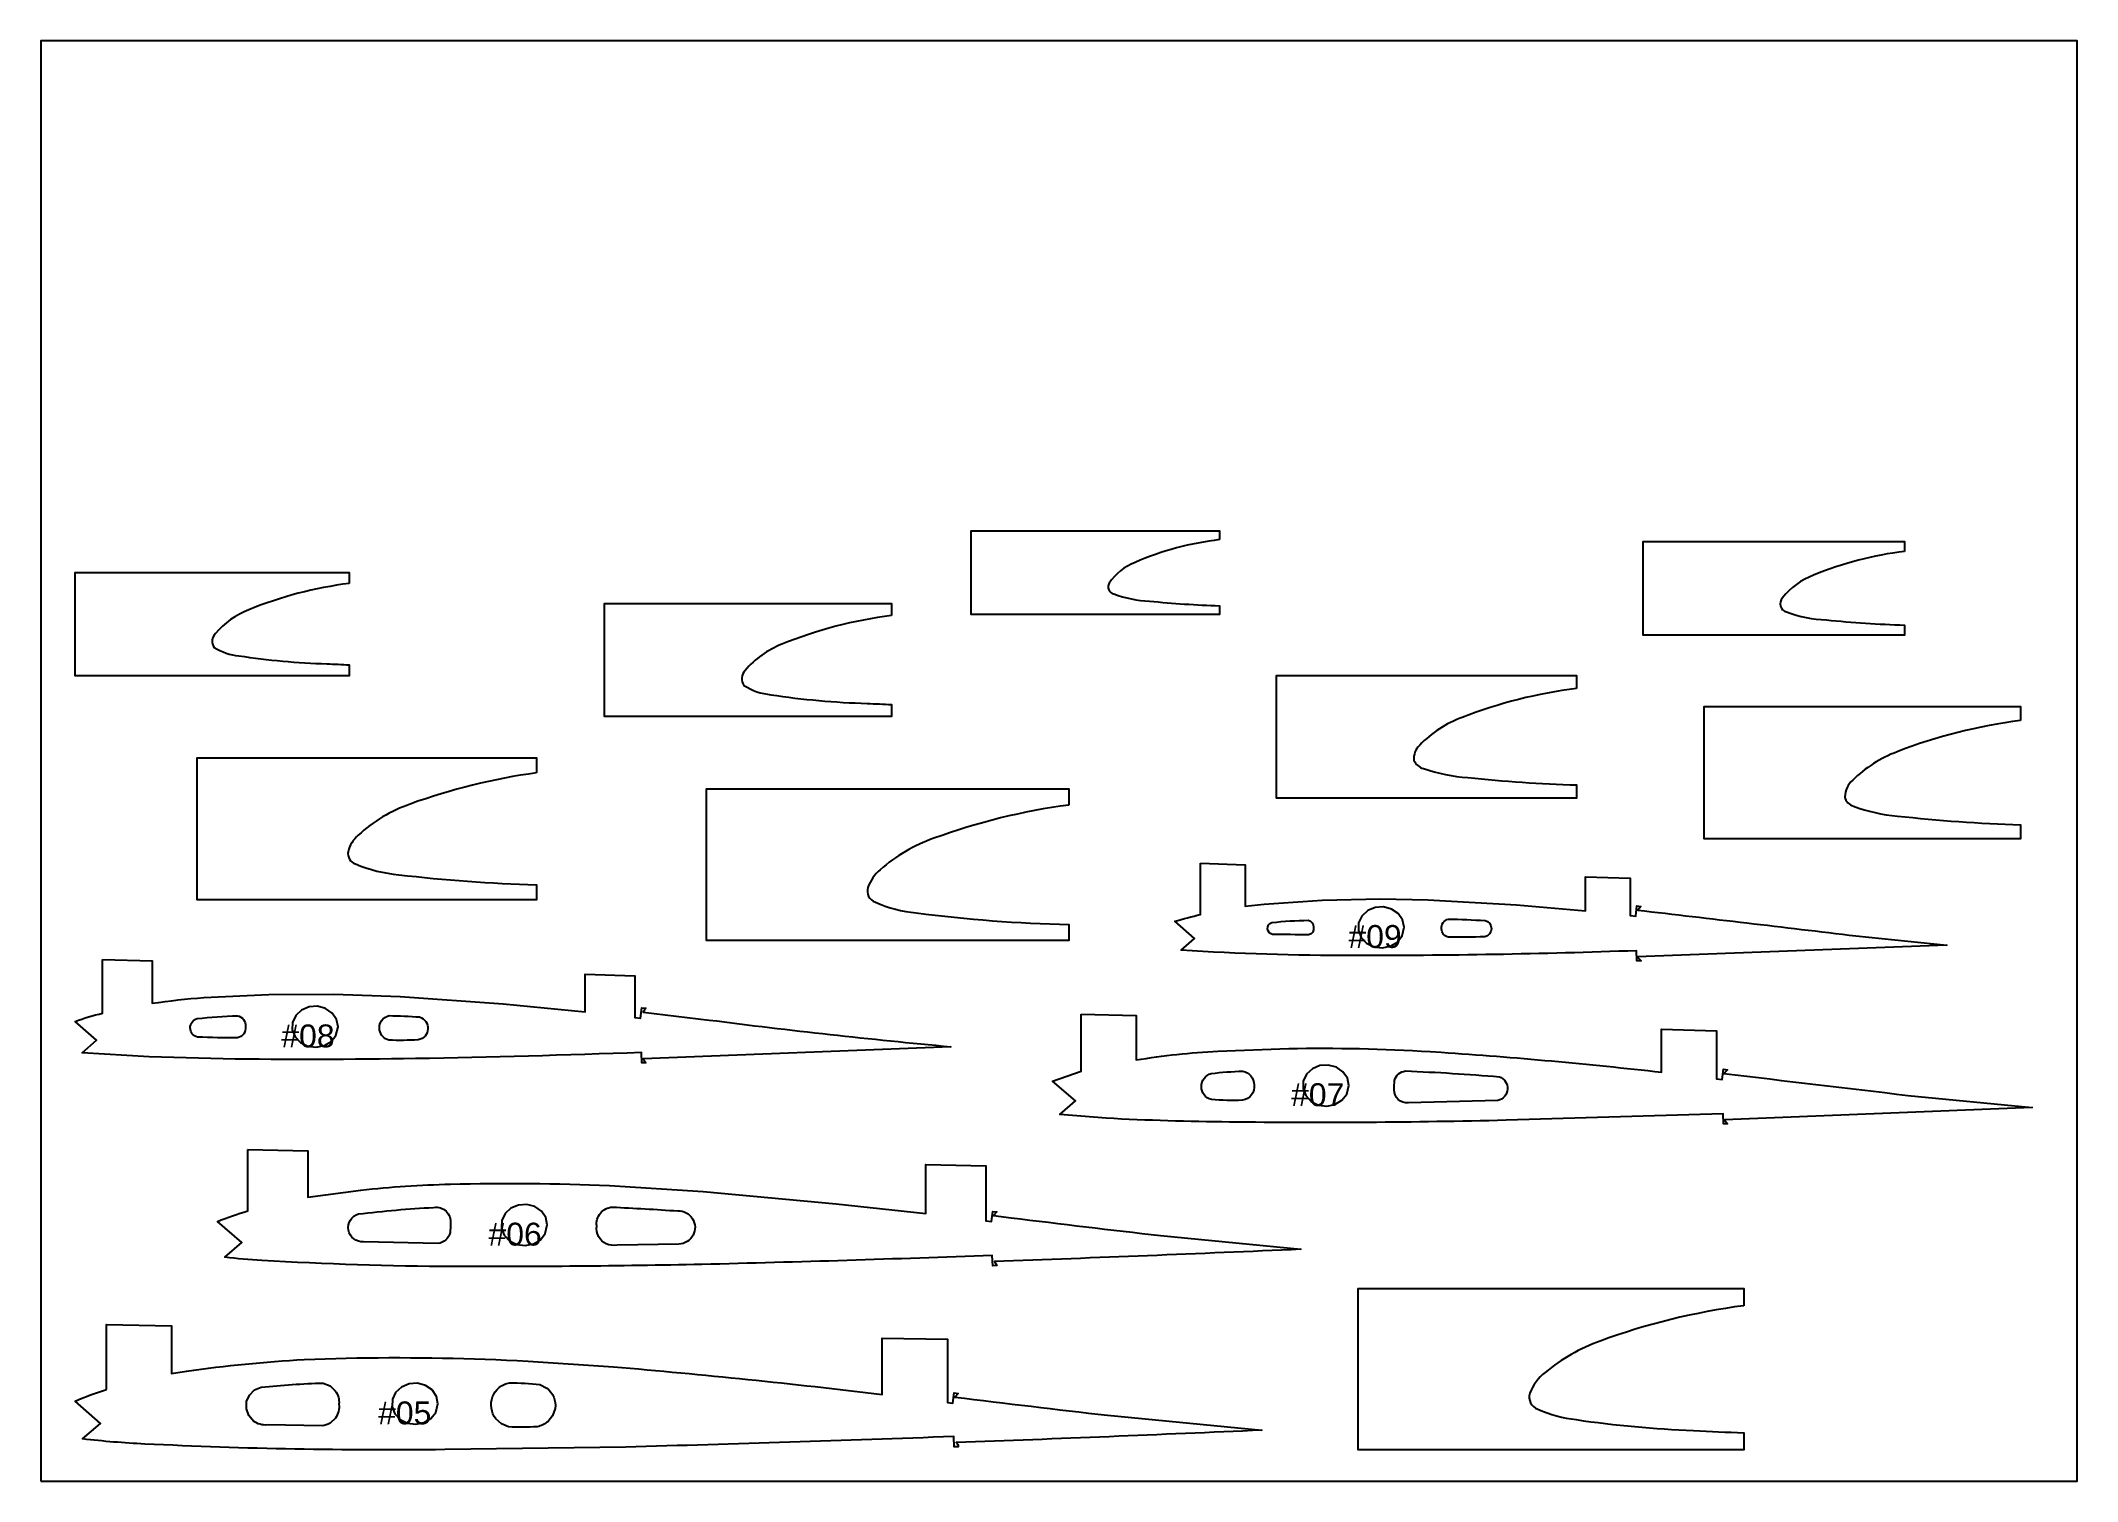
# Model space of a CAD drawing. Extents: x 0 to 297, y 0 to 210.
import ezdxf
from ezdxf.enums import TextEntityAlignment as Align

# ---------------------------------------------------------------- set-up
doc = ezdxf.new("R2010")
doc.units = 0
doc.layers.add('Imported_labels', color=7, linetype='Continuous')
doc.layers.add('Parts', color=7, linetype='Continuous')
doc.styles.get("Standard").update_dxf_attribs({"font": 'Arial', "height": 5})

# ---------------------------------------------------------------- blocks, each defined once
blk = doc.blocks.new('*R', base_point=(91.547786, 13.697722))
at = {"layer": 'Parts', "linetype": 'Continuous'}
for points in [[(9.580285, 13.369225), (9.580285, 22.830443), (19.080285, 22.66462), (19.080285, 15.688396), (21.250515, 16.03246, -0.023182), (38.418351, 17.739501), (46.104492, 17.986269, -0.016022), (71.063975, 17.521742), (83.519745, 16.690064, -0.008629), (122.716324, 12.665201), (122.716324, 20.855646), (132.216324, 20.689823), (132.216324, 11.489511), (133.034385, 11.389555), (133.216324, 12.87848), (133.811894, 12.805704), (133.323657, 12.260902, 0.002041), (155.568696, 9.629133), (178.095573, 7.439598, -0.001789), (133.522315, 5.631582, -0.198412), (133.815903, 5.042176), (133.216324, 5.019679), (133.160082, 6.518624, -0.003058), (85.315664, 4.987636), (58.955609, 4.616783, -0.015247), (15.172289, 5.426155, -0.016608), (6.104589, 6.16575), (8.71829, 8.439728), (5, 11.674722, -0.031338), (9.580285, 13.369225)], [(41.028537, 8.062681), (33.028329, 8.208088, -0.191731), (31.040614, 8.777264), (30.343668, 9.566122), (29.987916, 10.556814), (30.023815, 11.608833), (30.446272, 12.57297), (31.195371, 13.312484), (32.164849, 13.722487, -0.019086), (41.205629, 14.3127), (42.191279, 13.917969), (42.963396, 13.189168, -0.183757), (43.488934, 11.23704, -0.190465), (42.979274, 9.218821), (42.21044, 8.489829, -0.112366), (41.028537, 8.062681)], [(65.736752, 10.640171, -0.271718), (66.877066, 13.67684, -0.130602), (68.379313, 14.349894, -0.031344), (72.800757, 14.101414), (73.79863, 13.592774, -0.273684), (75.013764, 10.611412), (74.65575, 9.550144), (73.950138, 8.68033, -0.137414), (72.405792, 7.956983, -0.032197), (68.228715, 7.918572), (67.187221, 8.348935), (66.359512, 9.113671, -0.131019), (65.736752, 10.640171)]]:
    blk.add_lwpolyline(points, format="xyb", dxfattribs=at)
blk.add_lwpolyline([(56.09954, 13.970745), (54.929073, 14.283722), (53.710643, 14.202351), (52.605353, 13.737391), (51.759346, 12.950319), (51.284485, 11.945204), (51.243556, 10.854945), (51.64197, 9.823698), (52.42705, 8.987817), (53.494988, 8.457824), (54.704582, 8.303796), (55.895894, 8.546098), (56.911408, 9.152693), (57.61685, 10.043376), (57.926485, 11.301255), (57.704342, 12.373945), (57.067282, 13.304802), (56.09954, 13.970745)], dxfattribs=at)
blk = doc.blocks.new('*R1', base_point=(104.782576, 39.823617))
at = {"layer": 'Parts', "linetype": 'Continuous'}
for points in [[(30.192611, 48.352234), (38.942611, 48.161308), (38.942611, 41.403224), (46.704942, 42.451259, -0.021298), (59.73944, 43.31386, -0.017234), (82.947258, 43.118085), (96.600894, 42.253853), (115.98252, 40.461172), (129.07865, 39.021899), (129.07865, 46.194533), (137.82865, 46.003607), (137.82865, 37.957335), (138.647505, 37.853478), (138.82865, 39.3425), (139.424258, 39.270043), (138.933513, 38.72532), (141.530401, 38.408538, 0.001883), (163.32417, 35.822046), (183.775153, 33.814388, -0.001772), (139.07996, 32.022637), (139.428248, 31.43499), (138.82865, 31.41303), (138.77375, 32.912025, -0.003222), (96.409291, 31.603964, -0.005922), (60.174268, 31.304853, -0.014306), (32.229989, 32.202297, -0.012244), (26.851142, 32.645982), (29.330615, 34.803178), (25.79, 37.883592, -0.017037), (30.192611, 39.428327), (30.192611, 48.352234)], [(47.087818, 34.915878, -0.908462), (46.35783, 38.966693, -0.016818), (57.301679, 39.919827, -0.505371), (59.744869, 37.555871, -0.020988), (59.710252, 36.253758, -0.306882), (57.952829, 34.658522), (47.087818, 34.915878)], [(83.348043, 39.964631, -0.005168), (92.918435, 39.414134, -1.00042), (93.075059, 34.575776), (84.074472, 34.395164, -0.135619), (82.471556, 34.612242, -0.325525), (81.083884, 37.222088, -0.429907), (83.348043, 39.964631)]]:
    blk.add_lwpolyline(points, format="xyb", dxfattribs=at)
blk.add_lwpolyline([(72.049365, 40.029889), (70.878898, 40.342866), (69.660468, 40.261495), (68.555178, 39.796535), (67.709172, 39.009463), (67.23431, 38.004348), (67.193381, 36.914089), (67.591796, 35.882843), (68.376875, 35.046961), (69.444814, 34.516968), (70.654407, 34.36294), (71.84572, 34.605242), (72.861233, 35.211837), (73.566675, 36.10252), (73.876311, 37.360399), (73.654167, 38.433089), (73.017107, 39.363946), (72.049365, 40.029889)], dxfattribs=at)
blk = doc.blocks.new('*R2', base_point=(218.984474, 60.09826))
at = {"layer": 'Parts', "linetype": 'Continuous'}
for points in [[(151.753098, 68.111519), (159.753098, 67.902032), (159.753098, 61.413511, -0.027354), (171.684302, 62.711272), (182.004085, 63.087613, -0.019369), (202.648659, 62.640617), (204.253434, 62.538742, -0.011351), (236.389137, 59.63817), (236.389137, 65.895247), (244.389137, 65.685759), (244.389137, 58.686644), (245.211241, 58.583647), (245.389137, 60.073061), (245.984902, 60.001902), (245.453573, 59.4611, 0.001244), (272.314173, 56.257033), (290.408947, 54.463237), (245.539849, 52.690702), (245.988762, 52.106194), (245.389137, 52.085), (245.336151, 53.584064), (213.699166, 52.623554, -0.009026), (173.388651, 52.366046, -0.010616), (155.381961, 52.917737), (148.6041, 53.450026), (150.891102, 55.439769), (147.56, 58.337901), (151.753098, 59.761362), (151.753098, 68.111519)], [(175.269793, 55.53637, -0.027539), (170.715859, 55.646918, -0.756675), (170.681623, 59.449592, -0.022477), (175.301946, 59.778322, -0.365006), (176.948966, 57.790778, -0.409278), (175.269793, 55.53637)], [(199.025852, 59.808722, -0.011629), (212.73572, 58.964174, -0.759272), (212.483442, 55.510229), (199.450307, 55.180504, -0.471466), (197.401779, 57.092559, -0.027068), (197.440333, 58.443385, -0.314551), (199.025852, 59.808722)]]:
    blk.add_lwpolyline(points, format="xyb", dxfattribs=at)
blk.add_lwpolyline([(188.947352, 60.362117), (187.776886, 60.675094), (186.558455, 60.593723), (185.453165, 60.128762), (184.607159, 59.341691), (184.132297, 58.336576), (184.091368, 57.246317), (184.489783, 56.21507), (185.274862, 55.379189), (186.342801, 54.849196), (187.552394, 54.695167), (188.743707, 54.93747), (189.759221, 55.544065), (190.464662, 56.434748), (190.774298, 57.692627), (190.552154, 58.765317), (189.915094, 59.696174), (188.947352, 60.362117)], dxfattribs=at)
blk = doc.blocks.new('*R3', base_point=(68.872606, 68.530237))
at = {"layer": 'Parts', "linetype": 'Continuous'}
for points in [[(9.007601, 76.065474), (16.257601, 75.843966), (16.257601, 69.67237, -0.021879), (23.784736, 70.502571), (33.267829, 70.964366), (42.761957, 71.026356), (52.430591, 70.678133), (67.418207, 69.601442), (79.39364, 68.452105), (79.39364, 73.914986), (86.64364, 73.693478), (86.64364, 67.630816), (87.470489, 67.531114), (87.64364, 69.021087), (88.239629, 68.951827), (87.850132, 68.393052), (97.504976, 67.240833, 0.009133), (132.745212, 63.34507), (87.863241, 61.602858), (88.24329, 61.015499), (87.64364, 60.995), (87.592392, 62.494124, -0.00413), (54.650083, 61.605715, -0.006415), (26.613892, 61.562381), (15.812424, 61.851456), (6.021228, 62.459966), (8.145606, 64.308222), (5, 67.044968, -0.02818), (9.007601, 68.230587), (9.007601, 76.065474)], [(28.672042, 64.646895, -0.017677), (22.849711, 64.763823, -0.763426), (22.800574, 67.444584, -0.021354), (28.687126, 67.871221, -0.39702), (29.847079, 66.294289, -0.416276), (28.672042, 64.646895)], [(49.428791, 65.763337, -0.418328), (50.812198, 67.875109, -0.020155), (55.253578, 67.682263, -0.784412), (55.063734, 64.346802, -0.021872), (50.78269, 64.301321, -0.310116), (49.428791, 65.763337)]]:
    blk.add_lwpolyline(points, format="xyb", dxfattribs=at)
blk.add_lwpolyline([(41.539356, 68.92609), (40.368889, 69.239068), (39.150459, 69.157697), (38.045168, 68.692736), (37.199162, 67.905664), (36.724301, 66.90055), (36.683371, 65.810291), (37.081786, 64.779044), (37.866865, 63.943163), (38.934804, 63.41317), (40.144397, 63.259141), (41.33571, 63.501444), (42.351224, 64.108039), (43.056666, 64.998722), (43.366301, 66.256601), (43.144157, 67.329291), (42.507098, 68.260147), (41.539356, 68.92609)], dxfattribs=at)
blk = doc.blocks.new('*R4', base_point=(221.675667, 82.970698))
at = {"layer": 'Parts', "linetype": 'Continuous'}
for points in [[(169.141554, 90.096395), (175.641554, 89.86941), (175.641554, 83.838871), (178.429549, 84.145911), (186.887207, 84.725128), (195.362772, 84.904803), (202.303639, 84.754067), (215.202955, 84.016561), (225.277593, 83.161152), (225.277593, 88.136081), (231.777593, 87.909096), (231.777593, 82.478453), (232.614044, 82.383118), (232.777593, 83.874176), (233.374016, 83.808756), (232.915222, 83.255481, -0.001297), (264.730663, 79.506963), (277.971334, 78.159763), (232.822516, 76.446757), (233.377282, 75.864308), (232.777593, 75.845), (232.729324, 77.344223, -0.009654), (191.304715, 76.641179, -0.016968), (166.340171, 77.420883), (168.279559, 79.108193), (165.38, 81.630873, -0.009086), (169.141554, 82.641956), (169.141554, 90.096395)], [(184.909793, 79.641027, 0.003701), (179.639773, 79.725752, -0.762794), (179.531682, 81.464104, -0.022321), (184.853286, 81.772951, -0.393543), (185.624642, 80.773417, -0.411729), (184.909793, 79.641027)], [(204.305121, 80.510515, -0.409278), (205.296908, 81.952648, -0.009086), (210.63276, 81.74462, -0.800159), (210.581895, 79.368971, -0.012084), (205.291737, 79.30084, -0.354458), (204.305121, 80.510515)]]:
    blk.add_lwpolyline(points, format="xyb", dxfattribs=at)
blk.add_lwpolyline([(197.010809, 83.421479), (195.840342, 83.734456), (194.621912, 83.653085), (193.516621, 83.188124), (192.670615, 82.401053), (192.195754, 81.395938), (192.154825, 80.305679), (192.553239, 79.274432), (193.338318, 78.438551), (194.406257, 77.908558), (195.61585, 77.754529), (196.807163, 77.996832), (197.822677, 78.603427), (198.528119, 79.49411), (198.837754, 80.751989), (198.61561, 81.824679), (197.978551, 82.755535), (197.010809, 83.421479)], dxfattribs=at)
blk = doc.blocks.new('*R5', base_point=(206.052329, 16.330125))
at = {"layer": 'Parts', "linetype": 'Continuous'}
blk.add_lwpolyline([(248.36, 25.595251, 0.054772), (227.42535, 20.432962, 0.087732), (219.400651, 15.850259, 0.134727), (217.163026, 12.819486, 0.407278), (218.340947, 10.522914, 0.075362), (223.91251, 8.979098, 0.026297), (241.045342, 7.407244, 0.003825), (248.36, 7.065), (248.36, 4.565), (192.11, 4.565), (192.11, 28.095251), (248.36, 28.095251), (248.36, 25.595251)], format="xyb", dxfattribs=at)
blk = doc.blocks.new('*R6', base_point=(110.179867, 89.874218))
at = {"layer": 'Parts', "linetype": 'Continuous'}
blk.add_lwpolyline([(149.945, 98.583436, 0.054772), (130.266429, 93.730884, 0.096588), (122.422111, 89.147035, 0.133848), (120.619844, 86.574217, 0.407278), (121.72709, 84.415439, 0.079985), (127.685242, 82.847965, 0.025723), (149.945, 81.165), (149.945, 78.815), (97.07, 78.815), (97.07, 100.933436), (149.945, 100.933436), (149.945, 98.583436)], format="xyb", dxfattribs=at)
blk = doc.blocks.new('*R7', base_point=(35.099468, 95.10831))
at = {"layer": 'Parts', "linetype": 'Continuous'}
blk.add_lwpolyline([(72.32, 103.261621, 0.054772), (53.897508, 98.718806, 0.102925), (46.294354, 94.174298, 0.159128), (44.831111, 91.781739, 0.375493), (45.903234, 89.997965, 0.079342), (52.227446, 88.420606, 0.022318), (72.32, 86.955), (72.32, 84.755), (22.82, 84.755), (22.82, 105.461621), (72.32, 105.461621), (72.32, 103.261621)], format="xyb", dxfattribs=at)
blk = doc.blocks.new('*R8', base_point=(254.040043, 103.312403))
at = {"layer": 'Parts', "linetype": 'Continuous'}
blk.add_lwpolyline([(288.725, 110.909806, 0.060879), (270.732168, 106.337728, 0.104707), (264.251787, 102.210392, 0.213119), (263.107416, 99.77419, 0.292756), (264.358377, 98.428782, 0.071297), (270.775825, 96.976965, 0.020397), (288.725, 95.715), (288.725, 93.665), (242.6, 93.665), (242.6, 112.959806), (288.725, 112.959806), (288.725, 110.909806)], format="xyb", dxfattribs=at)
blk = doc.blocks.new('*R9', base_point=(202.105, 108.546495))
at = {"layer": 'Parts', "linetype": 'Continuous'}
blk.add_lwpolyline([(223.98, 115.587991, 0.060879), (207.303716, 111.350455, 0.114467), (201.109054, 107.31388, 0.243848), (200.268428, 105.067085, 0.236818), (201.642229, 103.911288, 0.064476), (208.145001, 102.576756, 0.017599), (223.98, 101.505), (223.98, 99.605), (180.23, 99.605), (180.23, 117.487991), (223.98, 117.487991), (223.98, 115.587991)], format="xyb", dxfattribs=at)
blk = doc.blocks.new('*R10', base_point=(103.1575, 119.720588))
at = {"layer": 'Parts', "linetype": 'Continuous'}
blk.add_lwpolyline([(124.095, 126.206175, 0.06534), (108.092362, 122.021398, 0.124531), (102.727528, 118.204278, 0.370896), (102.549674, 116.017343, 0.118732), (106.493502, 114.660824, 0.030536), (120.524201, 113.393616, 0.002613), (124.095, 113.235), (124.095, 111.485), (82.22, 111.485), (82.22, 127.956175), (124.095, 127.956175), (124.095, 126.206175)], format="xyb", dxfattribs=at)
blk = doc.blocks.new('*R11', base_point=(25, 124.95468))
at = {"layer": 'Parts', "linetype": 'Continuous'}
blk.add_lwpolyline([(45, 130.88436, 0.06534), (30.369017, 127.058279, 0.124531), (25.464026, 123.56834, 0.370896), (25.301416, 121.568856, 0.118732), (28.907202, 120.328611, 0.030536), (41.735269, 119.17002, 0.002613), (45, 119.025), (45, 117.425), (5, 117.425), (5, 132.48436), (45, 132.48436), (45, 130.88436)], format="xyb", dxfattribs=at)
blk = doc.blocks.new('*R12', base_point=(252.7525, 130.188773))
at = {"layer": 'Parts', "linetype": 'Continuous'}
blk.add_lwpolyline([(271.815, 135.562545, 0.06534), (258.555672, 132.095159, 0.136588), (254.004061, 128.776567, 0.562656), (254.580071, 126.734504, 0.075115), (260.414858, 125.55657, 0.01585), (271.815, 124.815), (271.815, 123.365), (233.69, 123.365), (233.69, 137.012545), (271.815, 137.012545), (271.815, 135.562545)], format="xyb", dxfattribs=at)
blk = doc.blocks.new('*R13', base_point=(153.805, 132.452865))
at = {"layer": 'Parts', "linetype": 'Continuous'}
blk.add_lwpolyline([(171.93, 137.27073, 0.072023), (159.607479, 133.958784, 0.152217), (155.805198, 130.907643, 0.508259), (156.477995, 129.355935, 0.075115), (161.709183, 128.299856, 0.01585), (171.93, 127.635), (171.93, 126.335), (135.68, 126.335), (135.68, 138.57073), (171.93, 138.57073), (171.93, 137.27073)], format="xyb", dxfattribs=at)

msp = doc.modelspace()

# ---------------------------------------------------------------- linework, layer by layer
at = {"linetype": 'Continuous'}
msp.add_lwpolyline([(0, 0), (297, 0), (297, 210), (0, 210), (0, 0)], dxfattribs=at)

# ---------------------------------------------------------------- block references
at = {"layer": 'Parts', "linetype": 'Continuous'}
for name, p in [('*R13', (153.805, 132.452865)), ('*R12', (252.7525, 130.188773)), ('*R11', (25, 124.95468)), ('*R10', (103.1575, 119.720588)), ('*R9', (202.105, 108.546495)), ('*R8', (254.040043, 103.312403)), ('*R7', (35.099468, 95.10831)), ('*R6', (110.179867, 89.874218)), ('*R4', (221.675667, 82.970698)), ('*R3', (68.872606, 68.530237)), ('*R2', (218.984474, 60.09826)), ('*R1', (104.782576, 39.823617)), ('*R5', (206.052329, 16.330125)), ('*R', (91.547786, 13.697722))]:
    msp.add_blockref(name, p, dxfattribs=at)

# ---------------------------------------------------------------- texts
at = {"layer": 'Imported_labels', "linetype": 'Continuous'}
for s, p in [('#09', (198.477593, 77.749675)), ('#08', (42.85614, 63.25433)), ('#07', (190.114137, 54.690502)), ('#06', (73.06615, 34.358537)), ('#05', (56.966324, 8.299712))]:
    msp.add_text(s, height=3.333333, dxfattribs=at).set_placement(p, align=Align.RIGHT)

doc.saveas('drawing.dxf')
